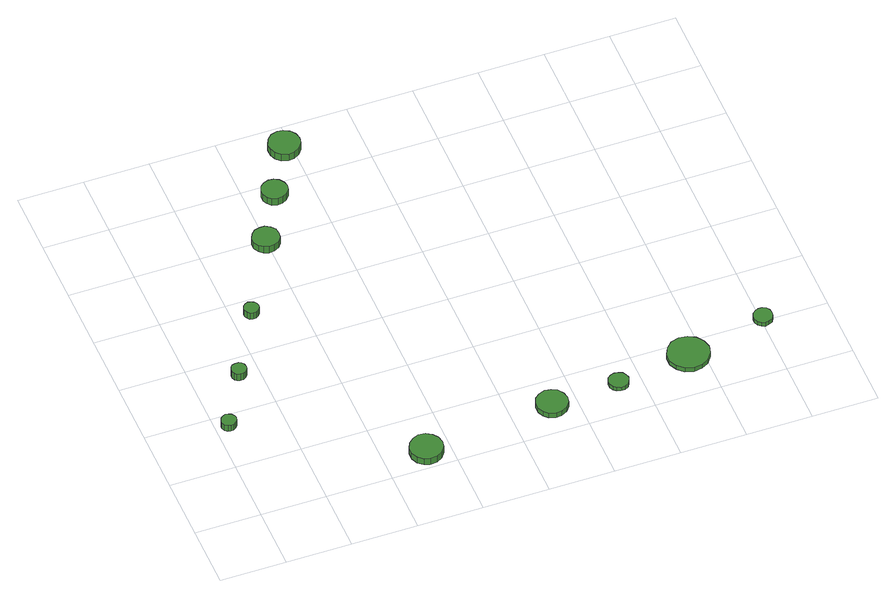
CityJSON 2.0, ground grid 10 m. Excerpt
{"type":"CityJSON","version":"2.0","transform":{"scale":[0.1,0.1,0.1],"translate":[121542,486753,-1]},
"CityObjects":{
"tree1":{"type":"SolitaryVegetationObject","attributes":{"function":"something"},"geometry":[{"type":"MultiSurface","lod":"1","boundaries":[[[0,1,2,3,4,5,6,7,8,9,10,11,12,13,14]],[[15,16,17,18,19,20,21,22,23,24,25,26,27,28,29]],[[0,29,28,1]],[[1,28,27,2]],[[2,27,26,3]],[[3,26,25,4]],[[4,25,24,5]],[[5,24,23,6]],[[6,23,22,7]],[[7,22,21,8]],[[8,21,20,9]],[[9,20,19,10]],[[10,19,18,11]],[[11,18,17,12]],[[12,17,16,13]],[[13,16,15,14]],[[14,15,29,0]]]}]},
"tree2":{"type":"SolitaryVegetationObject","attributes":{"function":"something"},"geometry":[{"type":"MultiSurface","lod":"1","boundaries":[[[30,31,32,33,34,35,36,37,38,39,40,41,42,43,44]],[[45,46,47,48,49,50,51,52,53,54,55,56,57,58,59]],[[30,59,58,31]],[[31,58,57,32]],[[32,57,56,33]],[[33,56,55,34]],[[34,55,54,35]],[[35,54,53,36]],[[36,53,52,37]],[[37,52,51,38]],[[38,51,50,39]],[[39,50,49,40]],[[40,49,48,41]],[[41,48,47,42]],[[42,47,46,43]],[[43,46,45,44]],[[44,45,59,30]]]}]},
"tree3":{"type":"SolitaryVegetationObject","attributes":{"function":"something"},"geometry":[{"type":"MultiSurface","lod":"1","boundaries":[[[60,61,62,63,64,65,66,67,68,69,70,71,72,73,74]],[[75,76,77,78,79,80,81,82,83,84,85,86,87,88,89]],[[60,89,88,61]],[[61,88,87,62]],[[62,87,86,63]],[[63,86,85,64]],[[64,85,84,65]],[[65,84,83,66]],[[66,83,82,67]],[[67,82,81,68]],[[68,81,80,69]],[[69,80,79,70]],[[70,79,78,71]],[[71,78,77,72]],[[72,77,76,73]],[[73,76,75,74]],[[74,75,89,60]]]}]},
"tree4":{"type":"SolitaryVegetationObject","attributes":{"function":"something"},"geometry":[{"type":"MultiSurface","lod":"1","boundaries":[[[90,91,92,93,94,95,96,97,98,99,100,101,102,103,104]],[[105,106,107,108,109,110,111,112,113,114,115,116,117,118,119]],[[90,119,118,91]],[[91,118,117,92]],[[92,117,116,93]],[[93,116,115,94]],[[94,115,114,95]],[[95,114,113,96]],[[96,113,112,97]],[[97,112,111,98]],[[98,111,110,99]],[[99,110,109,100]],[[100,109,108,101]],[[101,108,107,102]],[[102,107,106,103]],[[103,106,105,104]],[[104,105,119,90]]]}]},
"tree5":{"type":"SolitaryVegetationObject","attributes":{"function":"something"},"geometry":[{"type":"MultiSurface","lod":"1","boundaries":[[[120,121,122,123,124,125,126,127,128,129,130,131,132,133,134]],[[135,136,137,138,139,140,141,142,143,144,145,146,147,148,149]],[[120,149,148,121]],[[121,148,147,122]],[[122,147,146,123]],[[123,146,145,124]],[[124,145,144,125]],[[125,144,143,126]],[[126,143,142,127]],[[127,142,141,128]],[[128,141,140,129]],[[129,140,139,130]],[[130,139,138,131]],[[131,138,137,132]],[[132,137,136,133]],[[133,136,135,134]],[[134,135,149,120]]]}]},
"tree6":{"type":"SolitaryVegetationObject","attributes":{"function":"something"},"geometry":[{"type":"MultiSurface","lod":"1","boundaries":[[[150,151,152,153,154,155,156,157,158,159,160,161,162,163,164]],[[165,166,167,168,169,170,171,172,173,174,175,176,177,178,179]],[[150,179,178,151]],[[151,178,177,152]],[[152,177,176,153]],[[153,176,175,154]],[[154,175,174,155]],[[155,174,173,156]],[[156,173,172,157]],[[157,172,171,158]],[[158,171,170,159]],[[159,170,169,160]],[[160,169,168,161]],[[161,168,167,162]],[[162,167,166,163]],[[163,166,165,164]],[[164,165,179,150]]]}]},
"tree7":{"type":"SolitaryVegetationObject","attributes":{"function":"something"},"geometry":[{"type":"MultiSurface","lod":"1","boundaries":[[[180,181,182,183,184,185,186,187,188,189,190,191,192,193,194]],[[195,196,197,198,199,200,201,202,203,204,205,206,207,208,209]],[[180,209,208,181]],[[181,208,207,182]],[[182,207,206,183]],[[183,206,205,184]],[[184,205,204,185]],[[185,204,203,186]],[[186,203,202,187]],[[187,202,201,188]],[[188,201,200,189]],[[189,200,199,190]],[[190,199,198,191]],[[191,198,197,192]],[[192,197,196,193]],[[193,196,195,194]],[[194,195,209,180]]]}]},
"tree8":{"type":"SolitaryVegetationObject","attributes":{"function":"something"},"geometry":[{"type":"MultiSurface","lod":"1","boundaries":[[[210,211,212,213,214,215,216,217,218,219,220,221,222,223,224]],[[225,226,227,228,229,230,231,232,233,234,235,236,237,238,239]],[[210,239,238,211]],[[211,238,237,212]],[[212,237,236,213]],[[213,236,235,214]],[[214,235,234,215]],[[215,234,233,216]],[[216,233,232,217]],[[217,232,231,218]],[[218,231,230,219]],[[219,230,229,220]],[[220,229,228,221]],[[221,228,227,222]],[[222,227,226,223]],[[223,226,225,224]],[[224,225,239,210]]]}]},
"tree9":{"type":"SolitaryVegetationObject","attributes":{"function":"something"},"geometry":[{"type":"MultiSurface","lod":"1","boundaries":[[[240,241,242,243,244,245,246,247,248,249,250,251,252,253,254]],[[255,256,257,258,259,260,261,262,263,264,265,266,267,268,269]],[[240,269,268,241]],[[241,268,267,242]],[[242,267,266,243]],[[243,266,265,244]],[[244,265,264,245]],[[245,264,263,246]],[[246,263,262,247]],[[247,262,261,248]],[[248,261,260,249]],[[249,260,259,250]],[[250,259,258,251]],[[251,258,257,252]],[[252,257,256,253]],[[253,256,255,254]],[[254,255,269,240]]]}]},
"tree10":{"type":"SolitaryVegetationObject","attributes":{"function":"something"},"geometry":[{"type":"MultiSurface","lod":"1","boundaries":[[[270,271,272,273,274,275,276,277,278,279,280,281,282,283,284]],[[285,286,287,288,289,290,291,292,293,294,295,296,297,298,299]],[[270,299,298,271]],[[271,298,297,272]],[[272,297,296,273]],[[273,296,295,274]],[[274,295,294,275]],[[275,294,293,276]],[[276,293,292,277]],[[277,292,291,278]],[[278,291,290,279]],[[279,290,289,280]],[[280,289,288,281]],[[281,288,287,282]],[[282,287,286,283]],[[283,286,285,284]],[[284,285,299,270]]]}]},
"tree11":{"type":"SolitaryVegetationObject","attributes":{"function":"something"},"geometry":[{"type":"MultiSurface","lod":"1","boundaries":[[[300,301,302,303,304,305,306,307,308,309,310,311,312,313,314]],[[315,316,317,318,319,320,321,322,323,324,325,326,327,328,329]],[[300,329,328,301]],[[301,328,327,302]],[[302,327,326,303]],[[303,326,325,304]],[[304,325,324,305]],[[305,324,323,306]],[[306,323,322,307]],[[307,322,321,308]],[[308,321,320,309]],[[309,320,319,310]],[[310,319,318,311]],[[311,318,317,312]],[[312,317,316,313]],[[313,316,315,314]],[[314,315,329,300]]]}]}
},
"vertices":[
[31,177,22],[30,182,22],[27,186,22],[23,188,22],[18,189,22],[14,187,22],[10,184,22],[8,179,22],[8,175,22],[10,170,22],[14,167,22],[18,166,22],[23,166,22],[27,169,22],[30,172,22],[30,172,10],[27,169,10],[23,166,10],[18,166,10],[14,167,10],[10,170,10],[8,175,10],[8,179,10],[10,184,10],[14,187,10],[18,189,10],[23,188,10],[27,186,10],[30,182,10],[31,177,10],
[81,268,20],[80,273,20],[77,277,20],[73,279,20],[68,279,20],[63,278,20],[60,275,20],[58,270,20],[58,266,20],[60,261,20],[63,258,20],[68,257,20],[73,257,20],[77,259,20],[80,263,20],[80,263,7],[77,259,7],[73,257,7],[68,257,7],[63,258,7],[60,261,7],[58,266,7],[58,270,7],[60,275,7],[63,278,7],[68,279,7],[73,279,7],[77,277,7],[80,273,7],[81,268,7],
[141,374,19],[140,379,19],[137,383,19],[133,385,19],[128,386,19],[123,384,19],[120,381,19],[118,377,19],[118,372,19],[120,368,19],[123,364,19],[128,363,19],[133,363,19],[137,366,19],[140,370,19],[140,370,7],[137,366,7],[133,363,7],[128,363,7],[123,364,7],[120,368,7],[118,372,7],[118,377,7],[120,381,7],[123,384,7],[128,386,7],[133,385,7],[137,383,7],[140,379,7],[141,374,7],
[288,31,19],[286,41,19],[280,49,19],[271,55,19],[260,56,19],[251,52,19],[243,45,19],[239,36,19],[239,26,19],[243,16,19],[251,9,19],[260,6,19],[271,7,19],[280,12,19],[286,21,19],[286,21,7],[280,12,7],[271,7,7],[260,6,7],[251,9,7],[243,16,7],[239,26,7],[239,36,7],[243,45,7],[251,52,7],[260,56,7],[271,55,7],[280,49,7],[286,41,7],[288,31,7],
[218,496,20],[217,505,20],[212,511,20],[204,516,20],[196,516,20],[188,514,20],[182,508,20],[178,501,20],[178,492,20],[182,484,20],[188,479,20],[196,476,20],[204,477,20],[212,481,20],[217,488,20],[217,488,7],[212,481,7],[204,477,7],[196,476,7],[188,479,7],[182,484,7],[178,492,7],[178,501,7],[182,508,7],[188,514,7],[196,516,7],[204,516,7],[212,511,7],[217,505,7],[218,496,7],
[262,576,23],[260,584,23],[255,591,23],[248,595,23],[240,596,23],[232,593,23],[226,588,23],[223,580,23],[223,572,23],[226,565,23],[232,559,23],[240,557,23],[248,558,23],[255,562,23],[260,568,23],[260,568,10],[255,562,10],[248,558,10],[240,557,10],[232,559,10],[226,565,10],[223,572,10],[223,580,10],[226,588,10],[232,593,10],[240,596,10],[248,595,10],[255,591,10],[260,584,10],[262,576,10],
[486,52,16],[484,61,16],[478,70,16],[469,74,16],[460,76,16],[450,72,16],[443,66,16],[439,57,16],[439,47,16],[443,38,16],[450,31,16],[460,28,16],[469,29,16],[478,34,16],[484,42,16],[484,42,7],[478,34,7],[469,29,7],[460,28,7],[450,31,7],[443,38,7],[439,47,7],[439,57,7],[443,66,7],[450,72,7],[460,76,7],[469,74,7],[478,70,7],[484,61,7],[486,52,7],
[311,655,25],[309,665,25],[303,673,25],[294,678,25],[285,679,25],[275,676,25],[268,669,25],[264,660,25],[264,650,25],[268,641,25],[275,634,25],[285,631,25],[294,632,25],[303,637,25],[309,645,25],[309,645,12],[303,637,12],[294,632,12],[285,631,12],[275,634,12],[268,641,12],[264,650,12],[264,660,12],[268,669,12],[275,676,12],[285,679,12],[294,678,12],[303,673,12],[309,665,12],[311,655,12],
[582,59,14],[580,65,14],[577,70,14],[571,73,14],[565,74,14],[559,72,14],[554,68,14],[551,62,14],[551,56,14],[554,50,14],[559,46,14],[565,44,14],[571,44,14],[577,47,14],[580,53,14],[580,53,7],[577,47,7],[571,44,7],[565,44,7],[559,46,7],[554,50,7],[551,56,7],[551,62,7],[554,68,7],[559,72,7],[565,74,7],[571,73,7],[577,70,7],[580,65,7],[582,59,7],
[710,74,15],[707,86,15],[699,97,15],[688,103,15],[675,105,15],[662,101,15],[653,92,15],[647,80,15],[647,67,15],[653,55,15],[662,46,15],[675,42,15],[688,44,15],[699,50,15],[707,61,15],[707,61,7],[699,50,7],[688,44,7],[675,42,7],[662,46,7],[653,55,7],[647,67,7],[647,80,7],[653,92,7],[662,101,7],[675,105,7],[688,103,7],[699,97,7],[707,86,7],[710,74,7],
[817,104,15],[816,110,15],[813,115,15],[807,118,15],[801,118,15],[796,116,15],[791,112,15],[789,107,15],[789,101,15],[791,95,15],[796,91,15],[801,89,15],[807,90,15],[813,93,15],[816,98,15],[816,98,7],[813,93,7],[807,90,7],[801,89,7],[796,91,7],[791,95,7],[789,101,7],[789,107,7],[791,112,7],[796,116,7],[801,118,7],[807,118,7],[813,115,7],[816,110,7],[817,104,7]
]}
